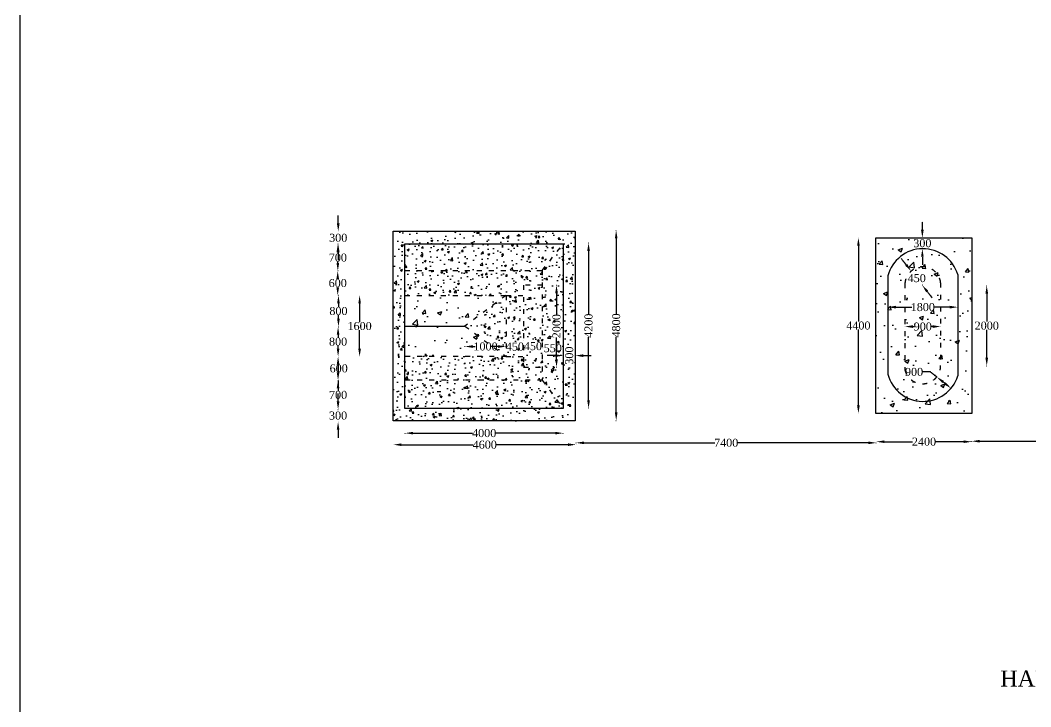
# Model space of a CAD drawing. Header units: millimetres. Extents: x 2632 to 79118, y 1895 to 58358.
# Drawn here: x 2632 to 27876, y 19038 to 36180 of the extents above; entities that cross this region are included whole.
import ezdxf

# ---------------------------------------------------------------- set-up
doc = ezdxf.new("R2010")
doc.units = ezdxf.units.MM
doc.header["$MEASUREMENT"] = 0
doc.linetypes.add('ACAD_ISO03W100', pattern=[30, 12, -18])
doc.linetypes.add('ACAD_ISO04W100', pattern=[30, 24, -3, 0, -3])
for name, color, linetype in [('DIM', 5, 'Continuous'), ('DWG.LINE', 10, 'Continuous'), ('HATCH', 2, 'Continuous'), ('TEXT', 7, 'Continuous')]:
    doc.layers.add(name, color=color, linetype=linetype)
doc.layers.add('DO LINE', color=3, linetype='Continuous', plot=False)
doc.layers.add('TITLE', color=7, linetype='Continuous', lineweight=30)
doc.styles.get("Standard").update_dxf_attribs({"font": 'TIMES.TTF', "height": 200})
doc.dimstyles.get("Standard").update_dxf_attribs({"dimtxt": 200, "dimasz": 200, "dimexe": 0.18, "dimexo": 0.0625, "dimgap": 0.09, "dimtad": 0, "dimtih": 1, "dimtoh": 1, "dimdec": 0, "dimzin": 0, "dimdsep": 46, "dimtxsty": 'Standard', "dimcen": 300, "dimclre": 256, "dimclrt": 4, "dimadec": 0, "dimazin": 0, "dimtfac": 1, "dimtdec": 0, "dimtofl": 0, "dimtmove": 0, "dimatfit": 3, "dimfxl": 5, "dimfxlon": 1, "dimtolj": 1, "dimtzin": 0, "dimarcsym": 0})

# ---------------------------------------------------------------- blocks, each defined once
blk = doc.blocks.new('*D26')
at = {"layer": 'Defpoints', "color": 0, "ltscale": 0.2}
for p in [(24010, 30747), (23570, 26364), (24010, 26364)]:
    blk.add_point(p, dxfattribs=at)
at = {"layer": 'DIM', "lineweight": -2, "ltscale": 0.2}
for p, q in [((23575, 30747), (23570, 30747)), ((23575, 26364), (23570, 26364))]:
    blk.add_line(p, q, dxfattribs=at)
at = {"layer": 'DIM', "color": 0, "lineweight": -2, "ltscale": 0.2}
for p, q in [((23570, 30547), (23570, 28658)), ((23570, 26564), (23570, 28454))]:
    blk.add_line(p, q, dxfattribs=at)
at = {"layer": 'DIM', "color": 0, "ltscale": 0.2}
for points in [[(23537, 30547), (23603, 30547), (23570, 30747)], [(23537, 26564), (23603, 26564), (23570, 26364)]]:
    blk.add_solid(points, dxfattribs=at)
at = {"layer": 'DIM', "color": 4, "ltscale": 0.2, "insert": (23570, 28556), "char_height": 200, "attachment_point": 5}
blk.add_mtext('\\A1;4400', dxfattribs=at)
blk = doc.blocks.new('*D27')
at = {"layer": 'Defpoints', "color": 0, "ltscale": 0.2}
for p in [(24306, 28888), (26052, 29016), (26052, 28888)]:
    blk.add_point(p, dxfattribs=at)
at = {"layer": 'DIM', "lineweight": -2, "ltscale": 0.2}
for p, q in [((24306, 29012), (24306, 29017)), ((26052, 29012), (26052, 29017))]:
    blk.add_line(p, q, dxfattribs=at)
at = {"layer": 'DIM', "color": 0, "lineweight": -2, "ltscale": 0.2}
for p, q in [((24506, 29016), (24906, 29016)), ((25852, 29016), (25452, 29016))]:
    blk.add_line(p, q, dxfattribs=at)
at = {"layer": 'DIM', "color": 0, "ltscale": 0.2}
for points in [[(24506, 29050), (24506, 28983), (24306, 29016)], [(25852, 29050), (25852, 28983), (26052, 29016)]]:
    blk.add_solid(points, dxfattribs=at)
at = {"layer": 'DIM', "color": 4, "ltscale": 0.2, "insert": (25179, 29016), "char_height": 200, "attachment_point": 5}
blk.add_mtext('\\A1;1800', dxfattribs=at)
blk = doc.blocks.new('*D28')
at = {"layer": 'Defpoints', "color": 0, "ltscale": 0.2}
for p in [(24732, 28531), (25625, 28531), (25625, 28531)]:
    blk.add_point(p, dxfattribs=at)
at = {"layer": 'DIM', "lineweight": -2, "ltscale": 0.2}
for p, q in [((24732, 28531), (24732, 28531)), ((25625, 28531), (25625, 28531))]:
    blk.add_line(p, q, dxfattribs=at)
at = {"layer": 'DIM', "color": 0, "lineweight": -2, "ltscale": 0.2}
for p, q in [((24932, 28531), (24968, 28531)), ((25425, 28531), (25389, 28531))]:
    blk.add_line(p, q, dxfattribs=at)
at = {"layer": 'DIM', "color": 0, "ltscale": 0.2}
for points in [[(24932, 28564), (24932, 28497), (24732, 28531)], [(25425, 28564), (25425, 28497), (25625, 28531)]]:
    blk.add_solid(points, dxfattribs=at)
at = {"layer": 'DIM', "color": 4, "ltscale": 0.2, "insert": (25178, 28531), "char_height": 200, "attachment_point": 5}
blk.add_mtext('\\A1;900', dxfattribs=at)
blk = doc.blocks.new('*D29')
at = {"layer": 'Defpoints', "color": 0, "ltscale": 0.2}
for p in [(26648, 29552), (26648, 27554), (26776, 27554)]:
    blk.add_point(p, dxfattribs=at)
at = {"layer": 'DIM', "lineweight": -2, "ltscale": 0.2}
for p, q in [((26772, 29552), (26777, 29552)), ((26772, 27554), (26777, 27554))]:
    blk.add_line(p, q, dxfattribs=at)
at = {"layer": 'DIM', "color": 0, "lineweight": -2, "ltscale": 0.2}
for p, q in [((26776, 29352), (26776, 28655)), ((26776, 27754), (26776, 28451))]:
    blk.add_line(p, q, dxfattribs=at)
at = {"layer": 'DIM', "color": 0, "ltscale": 0.2}
for points in [[(26743, 29352), (26810, 29352), (26776, 29552)], [(26743, 27754), (26810, 27754), (26776, 27554)]]:
    blk.add_solid(points, dxfattribs=at)
at = {"layer": 'DIM', "color": 4, "ltscale": 0.2, "insert": (26776, 28553), "char_height": 200, "attachment_point": 5}
blk.add_mtext('\\A1;2000', dxfattribs=at)
blk = doc.blocks.new('*D30')
at = {"layer": 'Defpoints', "color": 0, "ltscale": 0.2}
for p in [(15672, 29565), (16029, 29565), (15672, 27516)]:
    blk.add_point(p, dxfattribs=at)
at = {"layer": 'DIM', "lineweight": -2, "ltscale": 0.2}
for p, q in [((16024, 29565), (16030, 29565)), ((16024, 27516), (16030, 27516))]:
    blk.add_line(p, q, dxfattribs=at)
at = {"layer": 'DIM', "color": 0, "lineweight": -2, "ltscale": 0.2}
for p, q in [((16029, 29365), (16029, 28828)), ((16029, 27716), (16029, 28254))]:
    blk.add_line(p, q, dxfattribs=at)
at = {"layer": 'DIM', "color": 0, "ltscale": 0.2}
for points in [[(15996, 29365), (16063, 29365), (16029, 29565)], [(15996, 27716), (16063, 27716), (16029, 27516)]]:
    blk.add_solid(points, dxfattribs=at)
at = {"layer": 'DIM', "color": 4, "ltscale": 0.2, "insert": (16029, 28541), "char_height": 200, "attachment_point": 5, "rotation": 90}
blk.add_mtext('\\A1;2000', dxfattribs=at)
blk = doc.blocks.new('*D31')
at = {"layer": 'Defpoints', "color": 0, "ltscale": 0.2}
for p in [(16829, 30617), (16842, 30617), (16842, 26490)]:
    blk.add_point(p, dxfattribs=at)
at = {"layer": 'DIM', "lineweight": -2, "ltscale": 0.2}
for p, q in [((16834, 30617), (16829, 30617)), ((16834, 26490), (16829, 26490))]:
    blk.add_line(p, q, dxfattribs=at)
at = {"layer": 'DIM', "color": 0, "lineweight": -2, "ltscale": 0.2}
for p, q in [((16829, 30417), (16829, 28841)), ((16829, 26690), (16829, 28265))]:
    blk.add_line(p, q, dxfattribs=at)
at = {"layer": 'DIM', "color": 0, "ltscale": 0.2}
for points in [[(16796, 30417), (16863, 30417), (16829, 30617)], [(16796, 26690), (16863, 26690), (16829, 26490)]]:
    blk.add_solid(points, dxfattribs=at)
at = {"layer": 'DIM', "color": 4, "ltscale": 0.2, "insert": (16829, 28553), "char_height": 200, "attachment_point": 5, "rotation": 90}
blk.add_mtext('\\A1;4200', dxfattribs=at)
blk = doc.blocks.new('*D32')
at = {"layer": 'Defpoints', "color": 0, "ltscale": 0.2}
for p in [(17132, 30932), (17519, 30932), (17132, 26187)]:
    blk.add_point(p, dxfattribs=at)
at = {"layer": 'DIM', "lineweight": -2, "ltscale": 0.2}
for p, q in [((17514, 30932), (17520, 30932)), ((17514, 26187), (17520, 26187))]:
    blk.add_line(p, q, dxfattribs=at)
at = {"layer": 'DIM', "color": 0, "lineweight": -2, "ltscale": 0.2}
for p, q in [((17519, 30732), (17519, 28847)), ((17519, 26387), (17519, 28271))]:
    blk.add_line(p, q, dxfattribs=at)
at = {"layer": 'DIM', "color": 0, "ltscale": 0.2}
for points in [[(17486, 30732), (17553, 30732), (17519, 30932)], [(17486, 26387), (17553, 26387), (17519, 26187)]]:
    blk.add_solid(points, dxfattribs=at)
at = {"layer": 'DIM', "color": 4, "ltscale": 0.2, "insert": (17519, 28559), "char_height": 200, "attachment_point": 5, "rotation": 90}
blk.add_mtext('\\A1;4800', dxfattribs=at)
blk = doc.blocks.new('*D33')
at = {"layer": 'Defpoints', "color": 0, "ltscale": 0.2}
for p in [(16198, 27867), (16496, 27867), (16496, 27806)]:
    blk.add_point(p, dxfattribs=at)
at = {"layer": 'DIM', "color": 0, "lineweight": -2, "ltscale": 0.2}
for p, q in [((15998, 27806), (15798, 27806)), ((16696, 27806), (16896, 27806))]:
    blk.add_line(p, q, dxfattribs=at)
at = {"layer": 'DIM', "lineweight": -2, "ltscale": 0.2}
for p, q in [((16198, 27810), (16198, 27805)), ((16496, 27810), (16496, 27805))]:
    blk.add_line(p, q, dxfattribs=at)
at = {"layer": 'DIM', "color": 0, "ltscale": 0.2}
for points in [[(15998, 27839), (15998, 27772), (16198, 27806)], [(16696, 27839), (16696, 27772), (16496, 27806)]]:
    blk.add_solid(points, dxfattribs=at)
at = {"layer": 'DIM', "color": 4, "ltscale": 0.2, "insert": (16347, 27806), "char_height": 200, "attachment_point": 5, "rotation": 90}
blk.add_mtext('\\A1;300', dxfattribs=at)
blk = doc.blocks.new('*D34')
at = {"layer": 'Defpoints', "color": 0, "ltscale": 0.2}
for p in [(10574, 30908), (10574, 30586), (10576, 30586)]:
    blk.add_point(p, dxfattribs=at)
at = {"layer": 'DIM', "color": 0, "lineweight": -2, "ltscale": 0.2}
for p, q in [((10576, 31108), (10576, 31308)), ((10576, 30386), (10576, 30186))]:
    blk.add_line(p, q, dxfattribs=at)
at = {"layer": 'DIM', "lineweight": -2, "ltscale": 0.2}
for p, q in [((10574, 30908), (10577, 30908)), ((10574, 30586), (10577, 30586))]:
    blk.add_line(p, q, dxfattribs=at)
at = {"layer": 'DIM', "color": 0, "ltscale": 0.2}
for points in [[(10543, 31108), (10610, 31108), (10576, 30908)], [(10543, 30386), (10610, 30386), (10576, 30586)]]:
    blk.add_solid(points, dxfattribs=at)
at = {"layer": 'DIM', "color": 4, "ltscale": 0.2, "insert": (10576, 30747), "char_height": 200, "attachment_point": 5}
blk.add_mtext('\\A1;300', dxfattribs=at)
blk = doc.blocks.new('*D35')
at = {"layer": 'Defpoints', "color": 0, "ltscale": 0.2}
for p in [(10576, 30586), (10566, 29919), (10576, 29919)]:
    blk.add_point(p, dxfattribs=at)
at = {"layer": 'DIM', "lineweight": -2, "ltscale": 0.2}
for p, q in [((10571, 30586), (10566, 30586)), ((10571, 29919), (10566, 29919))]:
    blk.add_line(p, q, dxfattribs=at)
at = {"layer": 'DIM', "color": 0, "lineweight": -2, "ltscale": 0.2}
for p, q in [((10566, 30386), (10566, 30355)), ((10566, 30119), (10566, 30151))]:
    blk.add_line(p, q, dxfattribs=at)
at = {"layer": 'DIM', "color": 0, "ltscale": 0.2}
for points in [[(10533, 30386), (10599, 30386), (10566, 30586)], [(10533, 30119), (10599, 30119), (10566, 29919)]]:
    blk.add_solid(points, dxfattribs=at)
at = {"layer": 'DIM', "color": 4, "ltscale": 0.2, "insert": (10566, 30253), "char_height": 200, "attachment_point": 5}
blk.add_mtext('\\A1;700', dxfattribs=at)
blk = doc.blocks.new('*D36')
at = {"layer": 'Defpoints', "color": 0, "ltscale": 0.2}
for p in [(10571, 29919), (10563, 29312), (10571, 29312)]:
    blk.add_point(p, dxfattribs=at)
at = {"layer": 'DIM', "lineweight": -2, "ltscale": 0.2}
for p, q in [((10568, 29919), (10563, 29919)), ((10568, 29312), (10563, 29312))]:
    blk.add_line(p, q, dxfattribs=at)
at = {"layer": 'DIM', "color": 0, "lineweight": -2, "ltscale": 0.2}
for p, q in [((10563, 29719), (10563, 29717)), ((10563, 29512), (10563, 29514))]:
    blk.add_line(p, q, dxfattribs=at)
at = {"layer": 'DIM', "color": 0, "ltscale": 0.2}
for points in [[(10530, 29719), (10597, 29719), (10563, 29919)], [(10530, 29512), (10597, 29512), (10563, 29312)]]:
    blk.add_solid(points, dxfattribs=at)
at = {"layer": 'DIM', "color": 4, "ltscale": 0.2, "insert": (10563, 29616), "char_height": 200, "attachment_point": 5}
blk.add_mtext('\\A1;600', dxfattribs=at)
blk = doc.blocks.new('*D37')
at = {"layer": 'Defpoints', "color": 0, "ltscale": 0.2}
for p in [(10568, 29312), (10568, 28526), (10581, 28526)]:
    blk.add_point(p, dxfattribs=at)
at = {"layer": 'DIM', "lineweight": -2, "ltscale": 0.2}
for p, q in [((10576, 29312), (10581, 29312)), ((10576, 28526), (10581, 28526))]:
    blk.add_line(p, q, dxfattribs=at)
at = {"layer": 'DIM', "color": 0, "lineweight": -2, "ltscale": 0.2}
for p, q in [((10581, 29112), (10581, 29021)), ((10581, 28726), (10581, 28817))]:
    blk.add_line(p, q, dxfattribs=at)
at = {"layer": 'DIM', "color": 0, "ltscale": 0.2}
for points in [[(10548, 29112), (10614, 29112), (10581, 29312)], [(10548, 28726), (10614, 28726), (10581, 28526)]]:
    blk.add_solid(points, dxfattribs=at)
at = {"layer": 'DIM', "color": 4, "ltscale": 0.2, "insert": (10581, 28919), "char_height": 200, "attachment_point": 5}
blk.add_mtext('\\A1;800', dxfattribs=at)
blk = doc.blocks.new('*D38')
at = {"layer": 'Defpoints', "color": 0, "ltscale": 0.2}
for p in [(10581, 28526), (10572, 27782), (10581, 27782)]:
    blk.add_point(p, dxfattribs=at)
at = {"layer": 'DIM', "lineweight": -2, "ltscale": 0.2}
for p, q in [((10577, 28526), (10572, 28526)), ((10577, 27782), (10572, 27782))]:
    blk.add_line(p, q, dxfattribs=at)
at = {"layer": 'DIM', "color": 0, "lineweight": -2, "ltscale": 0.2}
for p, q in [((10572, 28326), (10572, 28256)), ((10572, 27982), (10572, 28052))]:
    blk.add_line(p, q, dxfattribs=at)
at = {"layer": 'DIM', "color": 0, "ltscale": 0.2}
for points in [[(10539, 28326), (10605, 28326), (10572, 28526)], [(10539, 27982), (10605, 27982), (10572, 27782)]]:
    blk.add_solid(points, dxfattribs=at)
at = {"layer": 'DIM', "color": 4, "ltscale": 0.2, "insert": (10572, 28154), "char_height": 200, "attachment_point": 5}
blk.add_mtext('\\A1;800', dxfattribs=at)
blk = doc.blocks.new('*D39')
at = {"layer": 'Defpoints', "color": 0, "ltscale": 0.2}
for p in [(10565, 27188), (10572, 27188), (10565, 26461)]:
    blk.add_point(p, dxfattribs=at)
at = {"layer": 'DIM', "lineweight": -2, "ltscale": 0.2}
for p, q in [((10567, 27188), (10572, 27188)), ((10567, 26461), (10572, 26461))]:
    blk.add_line(p, q, dxfattribs=at)
at = {"layer": 'DIM', "color": 0, "lineweight": -2, "ltscale": 0.2}
for p, q in [((10572, 26988), (10572, 26927)), ((10572, 26661), (10572, 26722))]:
    blk.add_line(p, q, dxfattribs=at)
at = {"layer": 'DIM', "color": 0, "ltscale": 0.2}
for points in [[(10538, 26988), (10605, 26988), (10572, 27188)], [(10538, 26661), (10605, 26661), (10572, 26461)]]:
    blk.add_solid(points, dxfattribs=at)
at = {"layer": 'DIM', "color": 4, "ltscale": 0.2, "insert": (10572, 26824), "char_height": 200, "attachment_point": 5}
blk.add_mtext('\\A1;700', dxfattribs=at)
blk = doc.blocks.new('*D40')
at = {"layer": 'Defpoints', "color": 0, "ltscale": 0.2}
for p in [(10572, 26461), (10572, 26154), (10572, 26154)]:
    blk.add_point(p, dxfattribs=at)
at = {"layer": 'DIM', "color": 0, "lineweight": -2, "ltscale": 0.2}
for p, q in [((10572, 26661), (10572, 26861)), ((10572, 25954), (10572, 25754))]:
    blk.add_line(p, q, dxfattribs=at)
at = {"layer": 'DIM', "lineweight": -2, "ltscale": 0.2}
for p, q in [((10572, 26461), (10572, 26461)), ((10572, 26154), (10572, 26154))]:
    blk.add_line(p, q, dxfattribs=at)
at = {"layer": 'DIM', "color": 0, "ltscale": 0.2}
for points in [[(10539, 26661), (10605, 26661), (10572, 26461)], [(10539, 25954), (10605, 25954), (10572, 26154)]]:
    blk.add_solid(points, dxfattribs=at)
at = {"layer": 'DIM', "color": 4, "ltscale": 0.2, "insert": (10572, 26308), "char_height": 200, "attachment_point": 5}
blk.add_mtext('\\A1;300', dxfattribs=at)
blk = doc.blocks.new('*D41')
at = {"layer": 'Defpoints', "color": 0, "ltscale": 0.2}
for p in [(11094, 29308), (11094, 27779), (11110, 27779)]:
    blk.add_point(p, dxfattribs=at)
at = {"layer": 'DIM', "lineweight": -2, "ltscale": 0.2}
for p, q in [((11105, 29308), (11110, 29308)), ((11105, 27779), (11110, 27779))]:
    blk.add_line(p, q, dxfattribs=at)
at = {"layer": 'DIM', "color": 0, "lineweight": -2, "ltscale": 0.2}
for p, q in [((11110, 29108), (11110, 28645)), ((11110, 27979), (11110, 28441))]:
    blk.add_line(p, q, dxfattribs=at)
at = {"layer": 'DIM', "color": 0, "ltscale": 0.2}
for points in [[(11077, 29108), (11143, 29108), (11110, 29308)], [(11077, 27979), (11143, 27979), (11110, 27779)]]:
    blk.add_solid(points, dxfattribs=at)
at = {"layer": 'DIM', "color": 4, "ltscale": 0.2, "insert": (11110, 28543), "char_height": 200, "attachment_point": 5}
blk.add_mtext('\\A1;1600', dxfattribs=at)
blk = doc.blocks.new('*D42')
at = {"layer": 'Defpoints', "color": 0, "ltscale": 0.2}
for p in [(12245, 25854), (16198, 25870), (16198, 25854)]:
    blk.add_point(p, dxfattribs=at)
at = {"layer": 'DIM', "lineweight": -2, "ltscale": 0.2}
for p, q in [((12245, 25865), (12245, 25870)), ((16198, 25865), (16198, 25870))]:
    blk.add_line(p, q, dxfattribs=at)
at = {"layer": 'DIM', "color": 0, "lineweight": -2, "ltscale": 0.2}
for p, q in [((12445, 25870), (13934, 25870)), ((15998, 25870), (14509, 25870))]:
    blk.add_line(p, q, dxfattribs=at)
at = {"layer": 'DIM', "color": 0, "ltscale": 0.2}
for points in [[(12445, 25903), (12445, 25837), (12245, 25870)], [(15998, 25903), (15998, 25837), (16198, 25870)]]:
    blk.add_solid(points, dxfattribs=at)
at = {"layer": 'DIM', "color": 4, "ltscale": 0.2, "insert": (14222, 25870), "char_height": 200, "attachment_point": 5}
blk.add_mtext('\\A1;4000', dxfattribs=at)
blk = doc.blocks.new('*D43')
at = {"layer": 'Defpoints', "color": 0, "ltscale": 0.2}
for p in [(11956, 25572), (16518, 25582), (16518, 25572)]:
    blk.add_point(p, dxfattribs=at)
at = {"layer": 'DIM', "lineweight": -2, "ltscale": 0.2}
for p, q in [((11956, 25577), (11956, 25582)), ((16518, 25577), (16518, 25582))]:
    blk.add_line(p, q, dxfattribs=at)
at = {"layer": 'DIM', "color": 0, "lineweight": -2, "ltscale": 0.2}
for p, q in [((12156, 25582), (13949, 25582)), ((16318, 25582), (14524, 25582))]:
    blk.add_line(p, q, dxfattribs=at)
at = {"layer": 'DIM', "color": 0, "ltscale": 0.2}
for points in [[(12156, 25615), (12156, 25549), (11956, 25582)], [(16318, 25615), (16318, 25549), (16518, 25582)]]:
    blk.add_solid(points, dxfattribs=at)
at = {"layer": 'DIM', "color": 4, "ltscale": 0.2, "insert": (14236, 25582), "char_height": 200, "attachment_point": 5}
blk.add_mtext('\\A1;4600', dxfattribs=at)
blk = doc.blocks.new('*D44')
at = {"layer": 'Defpoints', "color": 0, "ltscale": 0.2}
for p in [(16516, 25582), (24018, 25628), (24018, 25582)]:
    blk.add_point(p, dxfattribs=at)
at = {"layer": 'DIM', "lineweight": -2, "ltscale": 0.2}
for p, q in [((16516, 25623), (16516, 25628)), ((24018, 25623), (24018, 25628))]:
    blk.add_line(p, q, dxfattribs=at)
at = {"layer": 'DIM', "color": 0, "lineweight": -2, "ltscale": 0.2}
for p, q in [((16716, 25628), (19983, 25628)), ((23818, 25628), (20552, 25628))]:
    blk.add_line(p, q, dxfattribs=at)
at = {"layer": 'DIM', "color": 0, "ltscale": 0.2}
for points in [[(16716, 25661), (16716, 25595), (16516, 25628)], [(23818, 25661), (23818, 25595), (24018, 25628)]]:
    blk.add_solid(points, dxfattribs=at)
at = {"layer": 'DIM', "color": 4, "ltscale": 0.2, "insert": (20267, 25628), "char_height": 200, "attachment_point": 5}
blk.add_mtext('\\A1;7400', dxfattribs=at)
blk = doc.blocks.new('*D45')
at = {"layer": 'Defpoints', "color": 0, "ltscale": 0.2}
for p in [(24020, 25628), (26398, 25656), (26398, 25628)]:
    blk.add_point(p, dxfattribs=at)
at = {"layer": 'DIM', "lineweight": -2, "ltscale": 0.2}
for p, q in [((24020, 25652), (24020, 25657)), ((26398, 25652), (26398, 25657))]:
    blk.add_line(p, q, dxfattribs=at)
at = {"layer": 'DIM', "color": 0, "lineweight": -2, "ltscale": 0.2}
for p, q in [((24220, 25656), (24922, 25656)), ((26198, 25656), (25496, 25656))]:
    blk.add_line(p, q, dxfattribs=at)
at = {"layer": 'DIM', "color": 0, "ltscale": 0.2}
for points in [[(24220, 25690), (24220, 25623), (24020, 25656)], [(26198, 25690), (26198, 25623), (26398, 25656)]]:
    blk.add_solid(points, dxfattribs=at)
at = {"layer": 'DIM', "color": 4, "ltscale": 0.2, "insert": (25209, 25656), "char_height": 200, "attachment_point": 5}
blk.add_mtext('\\A1;2400', dxfattribs=at)
blk = doc.blocks.new('*D46')
at = {"layer": 'Defpoints', "color": 0, "ltscale": 0.2}
for p in [(26398, 25652), (33148, 25668), (33148, 25652)]:
    blk.add_point(p, dxfattribs=at)
at = {"layer": 'DIM', "lineweight": -2, "ltscale": 0.2}
for p, q in [((26398, 25664), (26398, 25669)), ((33148, 25664), (33148, 25669))]:
    blk.add_line(p, q, dxfattribs=at)
at = {"layer": 'DIM', "color": 0, "lineweight": -2, "ltscale": 0.2}
for p, q in [((26598, 25668), (29489, 25668)), ((32948, 25668), (30057, 25668))]:
    blk.add_line(p, q, dxfattribs=at)
at = {"layer": 'DIM', "color": 0, "ltscale": 0.2}
for points in [[(26598, 25702), (26598, 25635), (26398, 25668)], [(32948, 25702), (32948, 25635), (33148, 25668)]]:
    blk.add_solid(points, dxfattribs=at)
at = {"layer": 'DIM', "color": 4, "ltscale": 0.2, "insert": (29773, 25668), "char_height": 200, "attachment_point": 5}
blk.add_mtext('\\A1;6750', dxfattribs=at)
blk = doc.blocks.new('*D107')
at = {"layer": 'Defpoints', "color": 0, "linetype": 'ACAD_ISO04W100', "ltscale": 0.2}
for p in [(25527, 27274), (25527, 27274), (25884, 26991)]:
    blk.add_point(p, dxfattribs=at)
at = {"layer": 'DIM', "color": 0, "linetype": 'ACAD_ISO04W100', "lineweight": -2, "ltscale": 0.2}
for p, q in [((25370, 27398), (25170, 27398)), ((25527, 27274), (25370, 27398)), ((25727, 27115), (25684, 27150))]:
    blk.add_line(p, q, dxfattribs=at)
at = {"layer": 'DIM', "linetype": 'ACAD_ISO04W100', "lineweight": -2, "ltscale": 0.2}
blk.add_line((25527, 27274), (25527, 27274), dxfattribs=at)
at = {"layer": 'DIM', "lineweight": -2, "ltscale": 0.2}
blk.add_line((25884, 26991), (25884, 26991), dxfattribs=at)
at = {"layer": 'DIM', "color": 0, "linetype": 'ACAD_ISO04W100', "ltscale": 0.2}
for points in [[(25704, 27176), (25663, 27124), (25527, 27274)], [(25748, 27141), (25706, 27089), (25884, 26991)]]:
    blk.add_solid(points, dxfattribs=at)
at = {"layer": 'DIM', "color": 4, "linetype": 'ACAD_ISO04W100', "ltscale": 0.2, "insert": (24960, 27398), "char_height": 200, "attachment_point": 5}
blk.add_mtext('\\A1;900', dxfattribs=at)
blk = doc.blocks.new('*D108')
at = {"layer": 'Defpoints', "color": 0, "linetype": 'ACAD_ISO04W100', "ltscale": 0.2}
for p in [(25168, 30747), (25168, 30747), (25168, 30474)]:
    blk.add_point(p, dxfattribs=at)
at = {"layer": 'DIM', "color": 0, "linetype": 'ACAD_ISO04W100', "lineweight": -2, "ltscale": 0.2}
for p, q in [((25168, 30947), (25168, 31147)), ((25168, 30274), (25168, 30074))]:
    blk.add_line(p, q, dxfattribs=at)
at = {"layer": 'DIM', "linetype": 'ACAD_ISO04W100', "lineweight": -2, "ltscale": 0.2}
blk.add_line((25168, 30747), (25168, 30747), dxfattribs=at)
at = {"layer": 'DIM', "lineweight": -2, "ltscale": 0.2}
blk.add_line((25168, 30474), (25168, 30474), dxfattribs=at)
at = {"layer": 'DIM', "color": 0, "linetype": 'ACAD_ISO04W100', "ltscale": 0.2}
for points in [[(25135, 30947), (25201, 30947), (25168, 30747)], [(25135, 30274), (25201, 30274), (25168, 30474)]]:
    blk.add_solid(points, dxfattribs=at)
at = {"layer": 'DIM', "color": 4, "linetype": 'ACAD_ISO04W100', "ltscale": 0.2, "insert": (25168, 30611), "char_height": 200, "attachment_point": 5}
blk.add_mtext('\\A1;300', dxfattribs=at)
blk = doc.blocks.new('*D109')
at = {"layer": 'Defpoints', "color": 0, "linetype": 'ACAD_ISO04W100', "ltscale": 0.2}
for p in [(24902, 29926), (25166, 29563), (25179, 29573)]:
    blk.add_point(p, dxfattribs=at)
at = {"layer": 'DIM', "color": 0, "linetype": 'ACAD_ISO04W100', "lineweight": -2, "ltscale": 0.2}
for p, q in [((24765, 30073), (24641, 30230)), ((25290, 29405), (25413, 29248))]:
    blk.add_line(p, q, dxfattribs=at)
at = {"layer": 'DIM', "lineweight": -2, "ltscale": 0.2}
blk.add_line((24892, 29919), (24888, 29915), dxfattribs=at)
at = {"layer": 'DIM', "linetype": 'ACAD_ISO04W100', "lineweight": -2, "ltscale": 0.2}
blk.add_line((25170, 29566), (25166, 29562), dxfattribs=at)
at = {"layer": 'DIM', "color": 0, "linetype": 'ACAD_ISO04W100', "ltscale": 0.2}
for points in [[(24791, 30093), (24739, 30052), (24888, 29916)], [(25316, 29426), (25263, 29385), (25166, 29563)]]:
    blk.add_solid(points, dxfattribs=at)
at = {"layer": 'DIM', "color": 4, "linetype": 'ACAD_ISO04W100', "ltscale": 0.2, "insert": (25027, 29739), "char_height": 200, "attachment_point": 5}
blk.add_mtext('\\A1;450', dxfattribs=at)

msp = doc.modelspace()

# ---------------------------------------------------------------- hatches: boundary and pattern name
at = {"layer": 'HATCH', "ltscale": 0.2}
h = msp.add_hatch(dxfattribs=at)
h.set_pattern_fill('AR-CONC', color=256, scale=70, style=0)
h.paths.add_polyline_path([(11948, 30916.5), (11948, 26180.5), (16496.5, 26180.5), (16496.5, 30916.5)])
h.paths.add_polyline_path([(12241, 30596), (16197.5, 30596), (16197.5, 26488.5), (12241, 26488.5)], flags=16)
h.paths.add_polyline_path([(12241, 29933), (15671.5, 29933), (15671.5, 27189), (12241, 27189)], flags=0)
h.paths.add_polyline_path([(12241, 29309), (14770.5, 29309), (15206.5, 29309), (15206.5, 27784), (14770.5, 27784), (12241, 27784)], flags=0)
h.paths.add_polyline_path([(14770.5, 29309), (14770.5, 27784), (13738.5, 28542.2)], flags=0)
h.paths.add_polyline_path([(12241, 30596), (12241, 29933), (15671.5, 29933), (16197.5, 30596)], flags=0)
h.paths.add_polyline_path([(15877.8, 28203.9), (15877.8, 28877.6), (16181.2, 28877.6), (16181.2, 28203.9)], flags=8)
h.paths.add_polyline_path([(15675.3, 28141.7), (16193.7, 28141.7), (16193.7, 27838.3), (15675.3, 27838.3)], flags=8)
h.paths.add_polyline_path([(15175.1, 28192.7), (15702.9, 28192.7), (15702.9, 27889.3), (15175.1, 27889.3)], flags=8)
h.paths.add_polyline_path([(14724.6, 28182.2), (15252.4, 28182.2), (15252.4, 27878.8), (14724.6, 27878.8)], flags=8)
h.paths.add_polyline_path([(13932.5, 28184.7), (14578, 28184.7), (14578, 27881.3), (13932.5, 27881.3)], flags=8)
h = msp.add_hatch(dxfattribs=at)
h.set_pattern_fill('AR-CONC', color=256, scale=70, style=0)
h.paths.add_polyline_path([(15206.5, 29309), (14770.5, 29309), (14770.5, 27784), (15206.5, 27784)])
h.paths.add_polyline_path([(15671.5, 27189), (16197.5, 26488.5), (16197.5, 30596), (15671.5, 29933)])
h.paths.add_polyline_path([(14724.6, 28182.2), (15252.4, 28182.2), (15252.4, 27878.8), (14724.6, 27878.8)], flags=9)
h.paths.add_polyline_path([(15877.8, 28203.9), (15877.8, 28877.6), (16181.2, 28877.6), (16181.2, 28203.9)], flags=24)
h.paths.add_polyline_path([(15675.3, 28141.7), (16193.7, 28141.7), (16193.7, 27838.3), (15675.3, 27838.3)], flags=24)
h = msp.add_hatch(dxfattribs=at)
h.set_pattern_fill('AR-CONC', color=256, scale=150, style=0)
h.paths.add_polyline_path([(24732, 27448, 0.8843778), (25625, 27553.1), (25625, 29626.5, 0.9002845), (24732, 29613.5)], flags=0)
h.paths.add_polyline_path([(24306.5, 27339.5, 0.7522502), (26052, 27299.9), (26052, 29828.5, 0.7573497), (24306.5, 29798.5)], flags=0)
h.paths.add_polyline_path([(24732, 29532.5, -0.9855483), (25625, 29626.5), (25625, 27558, -0.8892183), (24732, 27448)], flags=0)
h.paths.add_polyline_path([(24009.5, 26364.5), (26407.5, 26364.5), (26407.5, 30747), (24009.5, 30747)])
h.paths.add_polyline_path([(24306.5, 27339.5), (24306.5, 29798.5, -0.7573497), (26052, 29828.5), (26052, 27299.9, -0.7522502)], flags=16)
h.paths.add_polyline_path([(24856.5, 29168.2), (25502, 29168.2), (25502, 28864.8), (24856.5, 28864.8)], flags=8)
h.paths.add_polyline_path([(24918.1, 28682.8), (25438.9, 28682.8), (25438.9, 28378.7), (24918.1, 28378.7)], flags=8)
h = msp.add_hatch(dxfattribs=at)
h.set_pattern_fill('AR-CONC', color=256, scale=150, style=0)
h.paths.add_polyline_path([(12241, 28542.2), (12241, 27784), (14770.5, 27784), (13738.5, 28542.2)])
h.paths.add_polyline_path([(13738.5, 28542.2), (14770.5, 29309), (12241, 29309), (12241, 28542.2)])
h.paths.add_polyline_path([(13932.5, 28184.7), (14578, 28184.7), (14578, 27881.3), (13932.5, 27881.3)], flags=24)
h = msp.add_hatch(dxfattribs=at)
h.set_pattern_fill('AR-CONC', color=256, scale=70, style=0)
h.paths.add_polyline_path([(12241, 27189), (12241, 26488.5), (16197.5, 26488.5), (15671.5, 27189)])

# ---------------------------------------------------------------- linework, layer by layer
at = {"layer": 'DIM', "ltscale": 0.2}
for p, q in [((13740, 28028), (13740, 28033.2)), ((13940, 28033), (13995.2, 28033)), ((14570.5, 28030.5), (14370.5, 28030.5)), ((14570.5, 28033), (14515.3, 28033)), ((14770.5, 28035.5), (14770.5, 28030.3)), ((14770.5, 28028), (14770.5, 28033.2)), ((15206.5, 28190), (15206.5, 28195.2)), ((15206.5, 28035.5), (15206.5, 28030.3)), ((15671.5, 28190), (15671.5, 28195.2)), ((10576.9, 27782), (10571.8, 27782)), ((15671.5, 27990), (15671.5, 27990.2)), ((16197.5, 27990), (16197.5, 27990.2)), ((10572, 27582), (10572, 27388)), ((10576.9, 27188), (10571.8, 27188)), ((10572, 27188), (10572, 26988))]:
    msp.add_line(p, q, dxfattribs=at)
for points in [[(13940, 28066.3), (13940, 27999.7), (13740, 28033)], [(14570.5, 28066.3), (14570.5, 27999.7), (14770.5, 28033)], [(10538.7, 27582), (10605.3, 27582), (10572, 27782)], [(10538.7, 27388), (10605.3, 27388), (10572, 27188)]]:
    msp.add_solid(points, dxfattribs=at)
at = {"layer": 'DO LINE', "linetype": 'ACAD_ISO03W100', "ltscale": 10}
for p, q in [((12241, 29933), (15671.5, 29933)), ((15671.5, 29933), (15671.5, 27189)), ((15671.5, 29565), (15206.5, 29565)), ((15206.5, 29565), (15206.5, 27516.5)), ((12241, 29309), (14770.5, 29309)), ((14770.5, 29309), (14770.5, 27784)), ((14770.5, 27784), (12241, 27784)), ((15206.5, 27516.5), (15671.5, 27516.5)), ((15671.5, 27189), (12241, 27189))]:
    msp.add_line(p, q, dxfattribs=at)
for points in [[(15671.5, 29933), (16197.5, 30596)], [(24732, 29613.5), (24732, 27448)], [(25625, 29626.5), (25625, 27558)], [(14770.5, 29309), (13738.5, 28542.2), (14770.5, 27784)], [(14770.5, 29309), (15206.5, 29309)], [(14770.5, 27784), (15206.5, 27784)], [(15671.5, 27189), (16197.5, 26488.5)]]:
    msp.add_lwpolyline(points, dxfattribs=at)
for centre, radius, start, end in [((25179.2, 29573), 449, 6.8416, 174.82647), ((25172, 27555.5), 453, 193.73418, 0.31049)]:
    msp.add_arc(centre, radius, start, end, dxfattribs=at)
at = {"layer": 'DWG.LINE', "ltscale": 0.2}
for p, q in [((11948, 30916.5), (16496.5, 30916.5)), ((11948, 26180.5), (11948, 30916.5)), ((16496.5, 30916.5), (16496.5, 26180.5)), ((12241, 30596), (16197.5, 30596)), ((12241, 26488.5), (12241, 30596)), ((16197.5, 30596), (16197.5, 26488.5)), ((12241, 27189), (12241, 29933)), ((12241, 27784), (12241, 29309)), ((16197.5, 26488.5), (12241, 26488.5)), ((16496.5, 26180.5), (11948, 26180.5))]:
    msp.add_line(p, q, dxfattribs=at)
msp.add_lwpolyline([(24009.5, 30747), (26407.5, 30747), (26407.5, 26364.5), (24009.5, 26364.5)], close=True, dxfattribs=at)
for points in [[(24306.5, 29798.5), (24306.5, 27339.5)], [(26052, 29828.5), (26052, 27299.9)], [(12241, 28542.2), (13738.5, 28542.2)]]:
    msp.add_lwpolyline(points, dxfattribs=at)
for centre, radius, start, end in [((25183.5, 29567.8), 906.8, 16.70773, 165.26156), ((25185, 27571.5), 908.6, 194.79503, 342.60432)]:
    msp.add_arc(centre, radius, start, end, dxfattribs=at)
at = {"layer": 'TITLE', "linetype": 'ACAD_ISO04W100', "ltscale": 0.2}
msp.add_lwpolyline([(2631.5, 58357.5), (79076.5, 58357.5), (79076.5, 1895), (2631.5, 1895)], close=True, dxfattribs=at)

# ---------------------------------------------------------------- texts
at = {"layer": 'DIM', "color": 4, "ltscale": 0.2, "char_height": 200, "attachment_point": 5}
for s, insert in [('\\A1;1000', (14255.2, 28033)), ('\\A1;450', (14988.5, 28030.5)), ('\\A1;450', (15439, 28041)), ('\\A1;550', (15934.5, 27990)), ('\\A1;600', (10587.1, 27486.5))]:
    msp.add_mtext(s, dxfattribs=dict(at, insert=insert))
at = {"layer": 'TEXT'}
msp.add_text('HALF PLAN AT TOP AND HALF PLAN AT FOUNDATION.', height=400, dxfattribs=at).set_placement((27111.8, 19542.5))

# ---------------------------------------------------------------- dimensions: what is measured, and where the dimension line sits
at = {"layer": 'DIM', "ltscale": 0.2}
for base, p1, p2, text, picture, middle in [((10576.5, 30586.5), (10574, 30908), (10574, 30586.5), '300', '*D34', (10576.5, 30747.2)), ((10566, 29919), (10576.5, 30586.5), (10576.5, 29919), '700', '*D35', (10566, 30252.8)), ((23570, 26364.5), (24009.5, 30747), (24009.5, 26364.5), '4400', '*D26', (23570, 28555.8)), ((10563.5, 29312), (10571, 29919), (10571, 29312), '600', '*D36', (10563.5, 29615.5)), ((26776.5, 27554), (26647.5, 29551.5), (26647.5, 27554), '2000', '*D29', (26776.5, 28552.8)), ((10581, 28525.5), (10568.5, 29312), (10568.5, 28525.5), '800', '*D37', (10581, 28918.8)), ((11110, 27779), (11093.5, 29307.5), (11093.5, 27779), '1600', '*D41', (11110, 28543.2)), ((10572, 27782), (10581.2, 28525.5), (10581.2, 27782), '800', '*D38', (10572, 28153.8)), ((10572, 26154), (10572, 26461), (10572, 26154), '300', '*D40', (10572, 26307.5))]:
    dim = msp.add_linear_dim(base=base, p1=p1, p2=p2, angle=90, text=text, dimstyle='Standard', dxfattribs=at)
    dim.commit()
    dim.dimension.update_dxf_attribs({"geometry": picture, "text_midpoint": middle})
at = {"layer": 'DIM', "linetype": 'ACAD_ISO04W100', "ltscale": 0.2}
for p1, p2, distance, text, picture, middle in [((25167.9, 30474.5), (25167.9, 30747), 0, '300', '*D108', (25167.9, 30610.7)), ((24901.7, 29926), (25179.2, 29573), -16.8, '450', '*D109', (25027.2, 29739.1)), ((25883.8, 26990.9), (25526.9, 27274), 0, '900', '*D107', (24959.7, 27398.3))]:
    dim = msp.add_aligned_dim(p1=p1, p2=p2, distance=distance, text=text, dimstyle='Standard', dxfattribs=at)
    dim.commit()
    dim.dimension.update_dxf_attribs({"geometry": picture, "text_midpoint": middle})
at = {"layer": 'DIM', "ltscale": 0.2}
for base, p1, p2, text, picture, middle in [((17519.5, 30931.5), (17132, 26187), (17132, 30931.5), '4800', '*D32', (17519.5, 28559.2)), ((16829.5, 30617), (16841.5, 26489.5), (16841.5, 30617), '4200', '*D31', (16829.5, 28553.2)), ((16029.5, 29565), (15671.5, 27516.5), (15671.5, 29565), '2000', '*D30', (16029.5, 28540.8))]:
    dim = msp.add_linear_dim(base=base, p1=p1, p2=p2, angle=90, text=text, dimstyle='Standard', dxfattribs=at)
    dim.commit()
    dim.dimension.update_dxf_attribs({"geometry": picture, "text_midpoint": middle, "text_rotation": 90})
for base, p1, p2, text, picture, middle in [((26052, 29016.5), (24306.5, 28887.5), (26052, 28887.5), '1800', '*D27', (25179.2, 29016.5)), ((25625, 28530.8), (24732, 28530.8), (25625, 28530.8), '900', '*D28', (25178.5, 28530.8)), ((16198, 25870), (12245, 25853.5), (16198, 25853.5), '4000', '*D42', (14221.5, 25870)), ((24018.5, 25628), (16516, 25581.8), (24018.5, 25581.8), '7400', '*D44', (20267.3, 25628)), ((26397.5, 25656.5), (24020.4, 25627.7), (26397.5, 25627.7), '2400', '*D45', (25209, 25656.5)), ((33148.5, 25668.5), (26397.5, 25651.5), (33148.5, 25651.5), '6750', '*D46', (29773, 25668.5)), ((16517.5, 25582), (11955.5, 25572.5), (16517.5, 25572.5), '4600', '*D43', (14236.5, 25582))]:
    dim = msp.add_linear_dim(base=base, p1=p1, p2=p2, text=text, dimstyle='Standard', dxfattribs=at)
    dim.commit()
    dim.dimension.update_dxf_attribs({"geometry": picture, "text_midpoint": middle})
dim = msp.add_linear_dim(base=(16496.5, 27805.5), p1=(16197.5, 27867), p2=(16496.5, 27867), text='300', dimstyle='Standard', dxfattribs=at)
dim.commit()
dim.dimension.update_dxf_attribs({"geometry": '*D33', "text_midpoint": (16347, 27805.5), "text_rotation": 90})
dim = msp.add_aligned_dim(p1=(10565, 26461), p2=(10565, 27188), distance=-6.8, text='700', dimstyle='Standard', dxfattribs=at)
dim.commit()
dim.dimension.update_dxf_attribs({"geometry": '*D39', "text_midpoint": (10571.8, 26824.5)})

doc.saveas('drawing.dxf')
